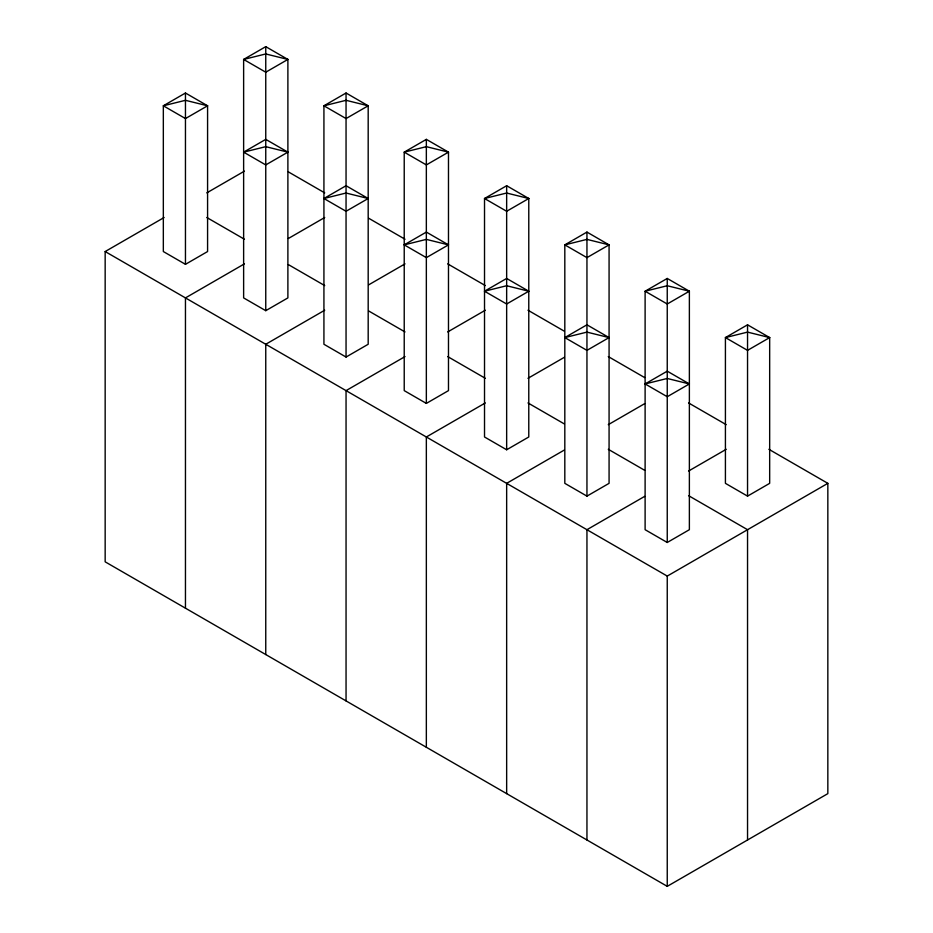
<?xml version="1.0" encoding="UTF-8"?>
<svg xmlns="http://www.w3.org/2000/svg" width="933" height="933" viewBox="0 0 933 933"><rect width="100%" height="100%" fill="white"/><g stroke="black" fill="none" stroke-linecap="round" stroke-linejoin="round"><path stroke-width="1.4" d="M185.457 93.008L163.333 105.791L163.333 251.548L185.457 264.319L207.581 251.548L207.581 105.791L185.457 93.008L185.457 264.319M265.753 46.65L243.63 59.432L243.63 297.907L265.753 310.677L287.889 297.907L287.889 59.432L265.753 46.65L265.753 310.677M243.63 152.149L265.753 139.367L287.889 152.149L265.753 164.919L243.63 152.149L265.753 146.668L287.889 152.149M346.05 93.008L323.926 105.791L323.926 344.265L346.05 357.047L368.185 344.265L368.185 105.791L346.05 93.008L346.05 357.047M768.874 449.298L827.839 483.341L827.839 793.633L667.247 886.35L105.161 561.829L105.161 251.548L164.126 217.506M206.788 192.874L244.423 171.147M323.926 198.507L346.05 185.725L368.185 198.507L346.05 211.278L323.926 198.507L346.05 193.026L368.185 198.507M426.346 139.367L404.222 152.149L404.222 390.624L426.346 403.406L448.481 390.624L448.481 152.149L426.346 139.367L426.346 403.406M244.423 263.864L185.457 297.907L185.457 608.188M288.344 238.51L324.719 217.506M404.222 244.866L426.346 232.084L448.481 244.866L426.346 257.636L404.222 244.866L426.346 239.384L448.481 244.866M506.654 185.725L484.519 198.507L484.519 436.982L506.654 449.764L528.778 436.982L528.778 198.507L506.654 185.725L506.654 449.764M324.719 310.223L265.753 344.265L265.753 654.546M368.64 284.868L405.027 263.864M484.519 291.224L506.654 278.454L528.778 291.224L506.654 304.006L484.519 291.224L506.654 285.743L528.778 291.224M586.95 232.084L564.815 244.866L564.815 483.341L586.95 496.123L609.074 483.341L609.074 244.866L586.95 232.084L586.95 496.123M405.027 356.581L346.05 390.624L346.05 700.916M447.677 331.95L485.323 310.223M564.815 337.583L586.95 324.812L609.074 337.583L586.95 350.365L564.815 337.583L586.95 332.113L609.074 337.583M667.247 278.454L645.111 291.224L645.111 529.699L667.247 542.481L689.37 529.699L689.37 291.224L667.247 278.454L667.247 542.481M485.323 402.939L426.346 436.982L426.346 747.275M527.973 378.308L564.36 357.304M645.111 383.941L667.247 371.171L689.37 383.941L667.247 396.723L645.111 383.941L667.247 378.471L689.37 383.941M747.543 324.812L725.419 337.583L725.419 483.341L747.543 496.123L769.667 483.341L769.667 337.583L747.543 324.812L747.543 496.123M564.36 450.021L506.654 483.341L506.654 793.633M608.281 424.667L644.656 403.662M644.656 496.379L586.95 529.699L586.95 839.992M688.577 471.037L726.212 449.298M105.161 251.548L667.247 576.069L827.839 483.341M288.344 171.87L324.719 192.874M368.64 218.229L405.027 239.233M447.677 263.864L485.323 285.591M527.973 310.223L564.36 331.227M608.281 356.581L644.656 377.585M688.577 402.939L726.212 424.667M206.788 217.506L244.423 239.233M288.344 264.587L324.719 285.591M368.64 310.946L405.027 331.95M447.677 356.581L485.323 378.308M527.973 402.939L564.36 423.944M608.281 449.298L644.656 470.302M688.577 495.656L747.543 529.699L747.543 839.992M667.247 576.069L667.247 886.35M207.581 105.791L185.457 118.561L163.333 105.791L185.457 100.309L207.581 105.791M287.889 59.432L265.753 72.203L243.63 59.432L265.753 53.951L287.889 59.432M368.185 105.791L346.05 118.561L323.926 105.791L346.05 100.309L368.185 105.791M448.481 152.149L426.346 164.919L404.222 152.149L426.346 146.668L448.481 152.149M528.778 198.507L506.654 211.278L484.519 198.507L506.654 193.026L528.778 198.507M609.074 244.866L586.95 257.636L564.815 244.866L586.95 239.384L609.074 244.866M689.37 291.224L667.247 304.006L645.111 291.224L667.247 285.743L689.37 291.224M769.667 337.583L747.543 350.365L725.419 337.583L747.543 332.113L769.667 337.583"/></g></svg>
